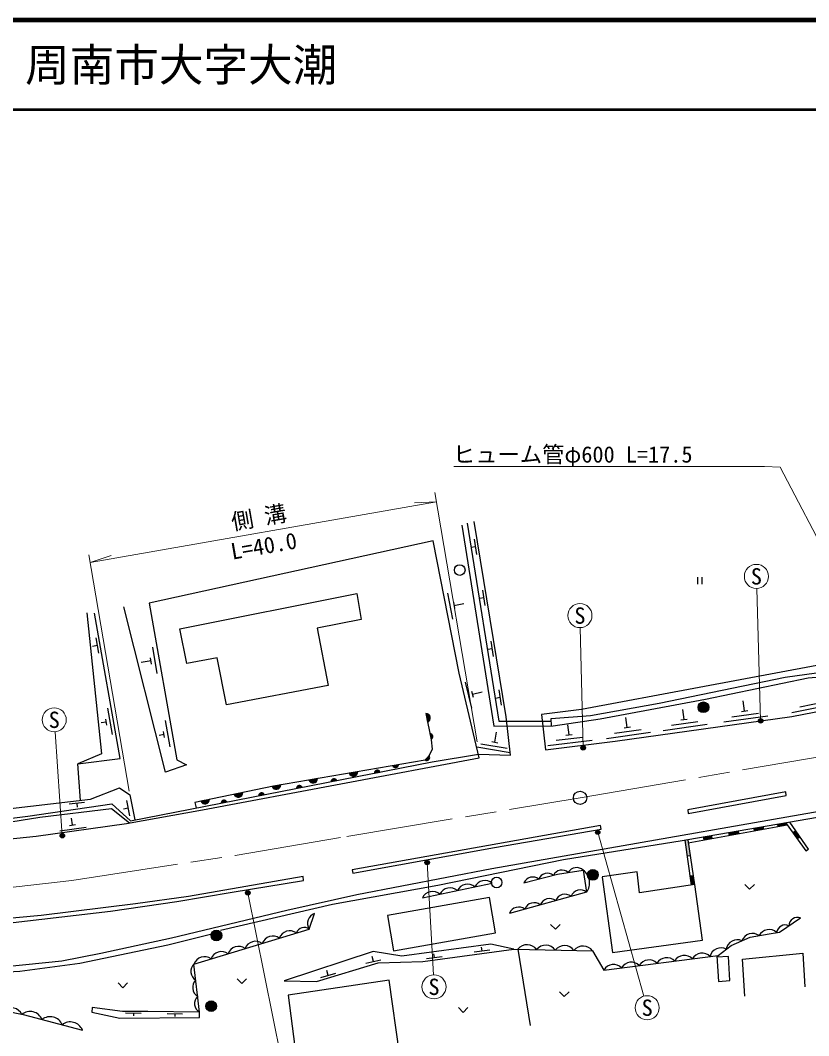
# Model space of a CAD drawing. Units: millimetres at full size, sheet at 1:1000; details may follow other scales. Extents: x 40000 to 680000, y 20000 to 380000.
# Drawn here: x 404491 to 492884, y 266130 to 380000 of the extents above; entities that cross this region are included whole.
import ezdxf
from ezdxf.enums import TextEntityAlignment as Align

# ---------------------------------------------------------------- set-up
doc = ezdxf.new("R2010")
doc.units = ezdxf.units.MM
doc.header["$LTSCALE"] = 1000
doc.linetypes.add('CHAIN', pattern=[18.5, 12, -1.5, 3.5, -1.5])
for name, color, linetype, lineweight in [('M-BGD', 7, 'Continuous', 25), ('M-BGD-HTXT', 7, 'Continuous', 13), ('M-BMK', 2, 'CHAIN', 13), ('M-BMK-SRVR', 3, 'Continuous', 25), ('M-STR-HTXT', 7, 'Continuous', 13), ('M-STR-STRC', 7, 'Continuous', 25), ('M-TTL', 2, 'Continuous', 140), ('M-TTL-LINE', 7, 'Continuous', 50)]:
    doc.layers.add(name, color=color, linetype=linetype, lineweight=lineweight)
doc.layers.add('M-TTL-TXT', color=7, linetype='Continuous')
doc.styles.add('ＭＳ ゴシック', font='')
doc.styles.get('ＭＳ ゴシック').set_extended_font_data('MS Gothic')

msp = doc.modelspace()

# ---------------------------------------------------------------- hatches: boundary and pattern name
at = {"layer": 'M-BGD'}
for points in [[(480480, 302960, -1), (481680, 302960, -0.41421), (481080, 302360, -0.41421)], [(449960, 302266, -0.82183), (450156, 301295)], [(450543, 299378), (450419, 299991, -0.84072)], [(449901, 297052), (450322, 297515, -0.84072)], [(446876, 296512), (446259, 296406, 0.84072)], [(437822, 294956, -0.82183), (436845, 294788)], [(439957, 294752), (439342, 294632, -0.84072)], [(442341, 295733, -0.82183), (441364, 295565)], [(444195, 295579), (444809, 295699, 0.84072)], [(432711, 294078, 0.82183), (433688, 294246)], [(435465, 293875), (436080, 293995, 0.84072)], [(428455, 293195, 0.82183), (429425, 293395)], [(431231, 293049), (431846, 293169, 0.84072)], [(424741, 292430, 0.82183), (425712, 292630)], [(427017, 292227), (427631, 292347, 0.84072)], [(487837, 289290), (487794, 289543), (486771, 289366), (486816, 289106)], [(490477, 289766), (490437, 290000), (489412, 289822), (489453, 289582)], [(482079, 288251), (482028, 288547), (481102, 288387), (481155, 288084)], [(483946, 288878), (483994, 288596), (485064, 288789), (485017, 289063)], [(491575, 288222), (491883, 288458), (491416, 289129), (491101, 288888)], [(479339, 288082), (479038, 288043), (479277, 286298), (479600, 286347)], [(469288, 284162, -0.41421), (468688, 283562, -0.41421), (468088, 284162, -1)], [(479938, 284104), (479585, 284051), (479727, 283010), (480094, 283065)], [(425877, 277364, -1), (427077, 277364, -0.41421), (426477, 276764, -0.41421)], [(425288, 269439, -1), (426488, 269439, -0.41421), (425888, 268839, -0.41421)]]:
    msp.add_hatch(color=256, dxfattribs=at).paths.add_polyline_path(points)
at = {"layer": 'M-STR-STRC'}
for points in [[(487719, 301562, -1), (487280, 301323, -0.41421), (487380, 301662, -0.41421)], [(467817, 298535, -1), (467378, 298295, -0.41421), (467478, 298635, -0.41421)], [(409421, 288679, -1), (408982, 288440, -0.41421), (409082, 288779, -0.41421)], [(469454, 289062, -1), (469015, 288823, -0.41421), (469115, 289162, -0.41421)], [(450322, 285675, -1), (449883, 285436, -0.41421), (449983, 285775, -0.41421)], [(430221, 282272, -1), (429782, 282033, -0.41421), (429882, 282372, -0.41421)]]:
    msp.add_hatch(color=256, dxfattribs=at).paths.add_polyline_path(points)

# ---------------------------------------------------------------- linework, layer by layer
at = {"layer": 'M-BGD'}
for p, q in [((455691, 320098), (455409, 321826)), ((455550, 320962), (454995, 320872)), ((480436, 317535), (480436, 316753)), ((480903, 317535), (480903, 316753)), ((452381, 315773), (452956, 312829)), ((456625, 314372), (456343, 316100)), ((453043, 314731), (453177, 314044)), ((453110, 314387), (454214, 314603)), ((456484, 315236), (455929, 315145)), ((413154, 309875), (412600, 309777)), ((413306, 309013), (413002, 310737)), ((457557, 308651), (457276, 310378)), ((419853, 306759), (419332, 309713)), ((457417, 309515), (456861, 309424)), ((419149, 308158), (418041, 307963)), ((419210, 307813), (419088, 308503)), ((454386, 305770), (455085, 302853)), ((455091, 304757), (455254, 304076)), ((455173, 304417), (456267, 304679)), ((458308, 304048), (457753, 303957)), ((458449, 303184), (458167, 304912)), ((485705, 302553), (485548, 303667)), ((490981, 302390), (495888, 303348)), ((491876, 303023), (494820, 303598)), ((414832, 299900), (414312, 302854)), ((449960, 302266), (450156, 301295)), ((472550, 300701), (472393, 301815)), ((478912, 301597), (478755, 302711)), ((483355, 301313), (488306, 302010)), ((484283, 301898), (487253, 302317)), ((485359, 302504), (486052, 302602)), ((414129, 301299), (413575, 301201)), ((414190, 300954), (414068, 301644)), ((421308, 298507), (420787, 301462)), ((466015, 299881), (465880, 300998)), ((472203, 300652), (472897, 300750)), ((476561, 300357), (481513, 301054)), ((477489, 300942), (480460, 301360)), ((478565, 301548), (479258, 301645)), ((420605, 299906), (420051, 299809)), ((420666, 299562), (420544, 300251)), ((450419, 299991), (450543, 299378)), ((457685, 299048), (457870, 300157)), ((464579, 299254), (467558, 299614)), ((465667, 299839), (466362, 299923)), ((470200, 299461), (475151, 300158)), ((471127, 300046), (474098, 300465)), ((459403, 297849), (455672, 298470)), ((456132, 298850), (459091, 298357)), ((457340, 299105), (458031, 298990)), ((463641, 298687), (468605, 299287)), ((450322, 297515), (449901, 297052)), ((446876, 296512), (446259, 296406)), ((437822, 294956), (436845, 294788)), ((442341, 295733), (441364, 295565)), ((444195, 295579), (444809, 295699)), ((433688, 294246), (432711, 294078)), ((435465, 293875), (436080, 293995)), ((439342, 294632), (439957, 294752)), ((416770, 293144), (417318, 290334)), ((429425, 293395), (428455, 293195)), ((431231, 293049), (431846, 293169)), ((411695, 292277), (409957, 292076)), ((410826, 292177), (410874, 291755)), ((416602, 291653), (416050, 291545)), ((416770, 290794), (416435, 292511)), ((425712, 292630), (424741, 292430)), ((427017, 292227), (427631, 292347)), ((410336, 289764), (410229, 290529)), ((408913, 289109), (411884, 289527)), ((409990, 289715), (410683, 289813)), ((486816, 289106), (486771, 289366)), ((487837, 289290), (487794, 289543)), ((489453, 289582), (489412, 289822)), ((490477, 289766), (490437, 290000)), ((481155, 288084), (481102, 288387)), ((482079, 288251), (482028, 288547)), ((483994, 288596), (483946, 288878)), ((485064, 288789), (485017, 289063)), ((491101, 288888), (491416, 289129)), ((491575, 288222), (491883, 288458)), ((479727, 283010), (479038, 288047)), ((479339, 288082), (480094, 283065)), ((479277, 286298), (479600, 286347)), ((479585, 284051), (479938, 284104)), ((449577, 281588), (457409, 283218)), ((455390, 275519), (457124, 275756)), ((456257, 275638), (456199, 276060)), ((460286, 275830), (461649, 267254)), ((443217, 274270), (444929, 274630)), ((444073, 274450), (443957, 275001)), ((450045, 274789), (451779, 275026)), ((450912, 274907), (450858, 275309)), ((439022, 272895), (438860, 273433)), ((438185, 272642), (439860, 273148)), ((418043, 268621), (416293, 268637)), ((417168, 268629), (417166, 268348)), ((422688, 268562), (420938, 268586)), ((421813, 268574), (421809, 268293))]:
    msp.add_line(p, q, dxfattribs=at)
for points in [[(496241, 327170), (499079, 309745), (493809, 307658), (467403, 302716), (462909, 302140), (463382, 298203), (471198, 299148), (490994, 301934), (498506, 303400), (527410, 313460), (538944, 315311), (564469, 316769)], [(416835, 290240), (450683, 296845), (455858, 297694), (459434, 297576), (458947, 301873), (455370, 323812)], [(454580, 323608), (458133, 301400), (464015, 301386)], [(454001, 323366), (457570, 300826), (464222, 300867), (469494, 301678), (481316, 303867), (492835, 306259), (495107, 306461), (499414, 308206), (501254, 308086)], [(322942, 289892), (331147, 289444), (359498, 286959), (372078, 287097), (388514, 286926), (397172, 287570), (406274, 288519), (416397, 289941), (424921, 291444), (455955, 297287), (453680, 306787), (450774, 321642), (418921, 314633), (422022, 297054), (423130, 296488), (420758, 295672), (416088, 314234)], [(411947, 313549), (413610, 297739), (410929, 296630)], [(411257, 292510), (410929, 296630), (415675, 297197), (412799, 313509)], [(464035, 300866), (464003, 301701), (468416, 302048), (476106, 303434), (490243, 306318), (494842, 306964), (500200, 309075), (499930, 310629), (501118, 311221)], [(353203, 303431), (348273, 299559), (341706, 295891), (339078, 294450), (333631, 292461), (331539, 292511), (323791, 292672), (324194, 291650), (330301, 291247), (336731, 290790), (357317, 289361), (360093, 289199), (361143, 288553), (376101, 288984), (384969, 288983), (398081, 289837), (405346, 290731), (414755, 292122), (416835, 290240)], [(363097, 301940), (361920, 289738), (371776, 289779), (381227, 289941), (391488, 290225), (412365, 292638), (415594, 293914), (416770, 293144)], [(449960, 302266), (450553, 299327), (450669, 298259), (450344, 297539), (449879, 297028), (432879, 294107), (424062, 292290), (424190, 291675)], [(505174, 293201), (457374, 284836), (442217, 281921), (434388, 280170), (421449, 277053), (413532, 275349), (409130, 274502), (402895, 273846), (397536, 273545), (388419, 273544), (360659, 275550), (351483, 276059), (343499, 276742), (321276, 276892), (312954, 276963), (307458, 277236), (298517, 277728), (273314, 280437)], [(322942, 289892), (323898, 291155), (327978, 290945), (347444, 289739), (360060, 288715), (361113, 288066), (367166, 288415), (382547, 288556), (396766, 289405), (401314, 289786), (406668, 290619), (414732, 291616), (416730, 290000)], [(505174, 292545), (479339, 288082), (478684, 287996), (465395, 285837), (451301, 282967), (439505, 280855), (426939, 277908)], [(479387, 287765), (490477, 289766), (492555, 286842), (492850, 287065), (490771, 290057)], [(460960, 283266), (464733, 284240), (467603, 284682), (467975, 282239), (459330, 279848)], [(469737, 283921), (470906, 275476), (480969, 276839), (480136, 283071), (473900, 282133), (473652, 284506), (469731, 283963)], [(485735, 283086), (486265, 282555), (486795, 283086)], [(424588, 268757), (423959, 274160), (436891, 278089), (437486, 279821)], [(459822, 275841), (468656, 275636), (469924, 273491), (482726, 275119), (484174, 276231), (486321, 277187), (488442, 277549), (489606, 277756), (491959, 279333)], [(463952, 278606), (464482, 278075), (465012, 278606)], [(390207, 272919), (397836, 272974), (404426, 273384), (411152, 274259), (421023, 276308), (425798, 277515)], [(482589, 275102), (482778, 272224), (484045, 272328), (483890, 275016), (482600, 274931)], [(485743, 270567), (485459, 274703), (492235, 275375), (492468, 271601)], [(336928, 273668), (347196, 273126), (353378, 272634), (361639, 272685), (364872, 272349), (373643, 271235), (385933, 270300), (400744, 269328), (404801, 268495), (411448, 266763)], [(428801, 272524), (429331, 271994), (429861, 272524)], [(415451, 272044), (415981, 271514), (416511, 272044)], [(464952, 271039), (465482, 270509), (466012, 271039)], [(424580, 268757), (418787, 268835), (415942, 268861), (412553, 269300), (412502, 268783), (415631, 268111), (424580, 268163), (424588, 268757)], [(453619, 269278), (454149, 268748), (454679, 269278)]]:
    msp.add_lwpolyline(points, dxfattribs=at)
for points in [[(422390, 311744), (442221, 315708), (442722, 312810), (437792, 311835), (439005, 305406), (427617, 303246), (426562, 308515), (423162, 307883)], [(479323, 291467), (479378, 291057), (490342, 293079), (490315, 293489)], [(441700, 284738), (441782, 284355), (457668, 287252), (469617, 289274), (469535, 289684)], [(358334, 279097), (358334, 278741), (367056, 278386), (375095, 278031), (380427, 277867), (388339, 277867), (394136, 278113), (401409, 278550), (414616, 280094), (422050, 281176), (428256, 282215), (436241, 283526), (436213, 283964), (423362, 281723), (417401, 280903), (406841, 279618), (398684, 278879), (393926, 278524), (388341, 278196), (379857, 278250), (373022, 278468), (365112, 278905)], [(445675, 279618), (446322, 275637), (457754, 277653), (457107, 281634)], [(434062, 272300), (437683, 272196), (444614, 274290), (449606, 274445), (459822, 275841), (457236, 276410), (447278, 275066), (444045, 275557)], [(434523, 270690), (435557, 262548), (447015, 264125), (445851, 272345)]]:
    msp.add_lwpolyline(points, close=True, dxfattribs=at)
for centre in [(453756, 318348), (481080, 302960), (468688, 284162), (457895, 283312), (426477, 277364), (425888, 269439)]:
    msp.add_circle(centre, 600, dxfattribs=at)
for centre, radius, start, end in [((449962, 301761), 505, 292.57566, 90.23385), ((450427, 299674), 318, 291.29589, 91.51362), ((450071, 297320), 318, 237.60227, 37.82), ((446558, 296513), 318, 199.6415, 359.85923), ((437317, 294969), 505, 200.92127, 358.57946), ((439660, 294638), 318, 20.93283, 181.15056), ((441836, 295745), 505, 200.92127, 358.57946), ((444513, 295585), 318, 20.93283, 181.15056), ((433183, 294258), 505, 200.92127, 358.57946), ((435783, 293882), 318, 20.93283, 181.15056), ((428920, 293391), 505, 202.81336, 0.47156), ((431549, 293055), 318, 20.93283, 181.15056), ((425207, 292626), 505, 202.81336, 0.47156), ((427334, 292233), 318, 20.93283, 181.15056), ((465209, 283639), 1063, 47.63518, 153.89538), ((466861, 283925), 1060, 45.55978, 151.94845), ((466580, 283276), 1738, 323.35386, 53.96034), ((461942, 282861), 1063, 51.34092, 157.60112), ((463586, 283280), 1063, 51.02898, 157.28918), ((452667, 281465), 1250, 48.62683, 154.88704), ((454625, 281872), 1250, 48.62683, 154.88704), ((456583, 282280), 1250, 48.62683, 154.88704), ((467290, 281351), 1121, 52.32557, 158.58577), ((450709, 281057), 1250, 48.62683, 154.88704), ((463832, 280395), 1121, 52.32557, 158.58577), ((465561, 280873), 1121, 52.32557, 158.58577), ((460374, 279439), 1121, 52.32557, 158.58577), ((462103, 279917), 1121, 52.32557, 158.58577), ((437840, 278733), 1148, 107.914, 214.17421), ((491634, 278413), 979, 70.69082, 176.95103), ((434702, 276640), 1250, 53.77064, 160.03085), ((436331, 277325), 947, 53.77064, 160.03085), ((488437, 276787), 1250, 46.94242, 153.20263), ((490260, 277570), 979, 66.12089, 172.38109), ((430875, 275477), 1250, 53.77064, 160.03085), ((432789, 276059), 1250, 53.77064, 160.03085), ((484882, 275641), 1250, 65.27676, 171.53697), ((486578, 276345), 1250, 53.53439, 159.79459), ((428961, 274896), 1250, 53.77064, 160.03085), ((461314, 275021), 1308, 35.54352, 141.80373), ((463407, 274973), 1308, 35.54352, 141.80373), ((465499, 274924), 1308, 35.54352, 141.80373), ((467592, 274876), 1308, 35.54352, 141.80373), ((483047, 274728), 1250, 60.93784, 167.19804), ((425134, 273733), 1250, 53.77064, 160.03085), ((427048, 274314), 1250, 53.77064, 160.03085), ((474978, 273378), 1250, 44.11926, 150.37946), ((476962, 273630), 1250, 44.11926, 150.37946), ((478946, 273883), 1250, 44.11926, 150.37946), ((480930, 274135), 1250, 44.11926, 150.37946), ((424739, 273338), 1133, 133.50724, 239.76744), ((471010, 272873), 1250, 44.11926, 150.37946), ((472994, 273125), 1250, 44.11926, 150.37946), ((424949, 271537), 1133, 133.50724, 239.76744), ((425159, 269736), 1133, 133.50724, 239.76744), ((403532, 267990), 1250, 25.27825, 131.53845), ((405576, 267385), 1461, 22.48109, 128.7413), ((407836, 266800), 1461, 22.26377, 128.52397), ((410097, 266211), 1461, 22.26559, 128.5258)]:
    msp.add_arc(centre, radius, start, end, dxfattribs=at)
at = {"layer": 'M-BGD-HTXT'}
for p, q in [((487499, 301442), (487061, 316291)), ((467598, 298415), (467270, 311892)), ((409201, 288560), (408388, 300206)), ((469234, 288942), (474409, 270566)), ((450102, 285555), (450801, 272958)), ((430001, 282153), (434008, 262255))]:
    msp.add_line(p, q, dxfattribs=at)
for centre in [(487021, 317640), (467237, 313242), (408294, 301553), (450875, 271610), (474775, 269267)]:
    msp.add_circle(centre, 1350, dxfattribs=at)
at = {"layer": 'M-BMK'}
msp.add_lwpolyline([(402712, 282668), (410262, 283550), (428578, 286347), (441090, 288477), (467247, 292804), (565505, 309686)], dxfattribs=at)
at = {"layer": 'M-BMK-SRVR'}
msp.add_circle((467247, 292804), 750, dxfattribs=at)
at = {"layer": 'M-STR-HTXT'}
for p, q in [((487918, 329973), (453108, 329973)), ((489699, 329873), (487918, 329973)), ((502027, 306253), (489699, 329873)), ((455724, 299099), (450969, 327035)), ((412328, 319212), (451148, 325982)), ((451148, 325982), (448695, 325901)), ((416698, 293552), (412186, 320043)), ((412328, 319212), (414664, 319967))]:
    msp.add_line(p, q, dxfattribs=at)
at = {"layer": 'M-STR-STRC'}
for centre in [(487499, 301442), (467598, 298415), (409201, 288560), (469234, 288942), (450102, 285555), (430001, 282153)]:
    msp.add_circle(centre, 250, dxfattribs=at)
at = {"layer": 'M-TTL'}
msp.add_line((680000, 380000), (40000, 380000), dxfattribs=at)
at = {"layer": 'M-TTL-LINE'}
msp.add_line((40000, 370000), (680000, 370000), dxfattribs=at)

# ---------------------------------------------------------------- texts
at = {"layer": 'M-BGD-HTXT', "style": 'ＭＳ ゴシック'}
for p in [(487021, 317640), (467237, 313242), (408294, 301553), (450875, 271610), (474775, 269267)]:
    msp.add_text('S', height=1833, dxfattribs=at).set_placement(p, align=Align.MIDDLE_CENTER)
at = {"layer": 'M-STR-HTXT', "style": 'ＭＳ ゴシック'}
msp.add_text('ヒューム管φ600 L=17.5', height=1833, dxfattribs=at).set_placement((479861, 331317), align=Align.MIDDLE_RIGHT)
for s, p in [('側 溝', (431484, 322813)), ('L=40.0', (432042, 319612))]:
    msp.add_text(s, height=1833, rotation=9.892, dxfattribs=at).set_placement(p, align=Align.BOTTOM_CENTER)
at = {"layer": 'M-TTL-TXT', "style": 'ＭＳ ゴシック'}
msp.add_text('周南市大字大潮', height=3666, dxfattribs=at).set_placement((405024, 375000), align=Align.MIDDLE_LEFT)

doc.saveas('drawing.dxf')
